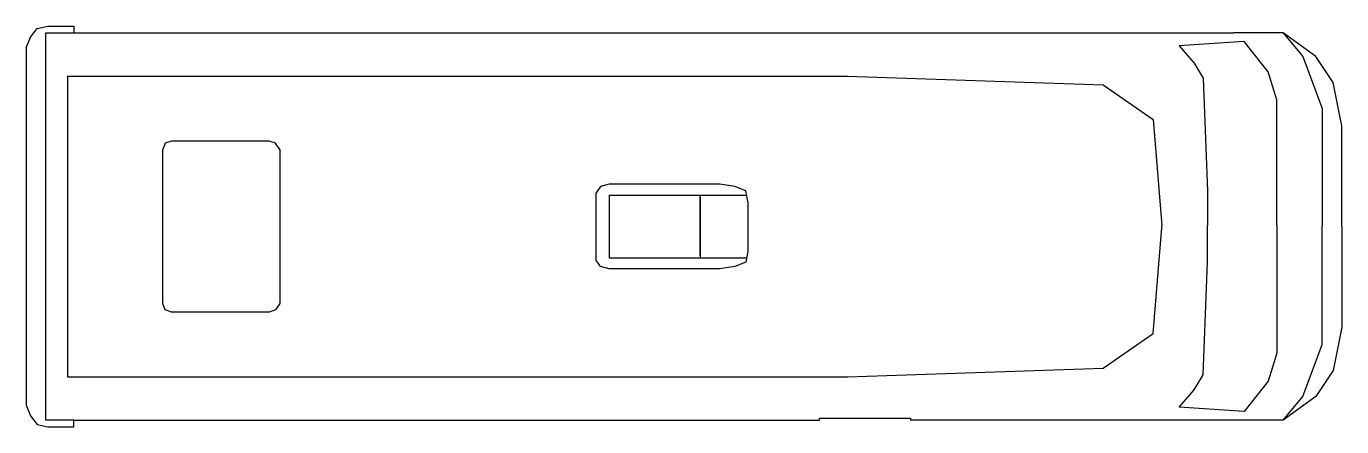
# Model space of a CAD drawing. Header units: millimetres. Extents: x -3212.98 to -3206.26, y 1884.3 to 1886.35.
import ezdxf

# ---------------------------------------------------------------- set-up
doc = ezdxf.new("R2010")
doc.units = ezdxf.units.MM
doc.header["$LTSCALE"] = 10
doc.layers.add('Veículos', color=2, linetype='Continuous')

msp = doc.modelspace()

# ---------------------------------------------------------------- linework, layer by layer
at = {"layer": 'Veículos'}
for p, q in [((-3212.9563, 1886.297), (-3212.9231, 1886.3413)), ((-3212.9231, 1886.3413), (-3212.8677, 1886.3524)), ((-3212.8788, 1886.3192), (-3212.7349, 1886.3192)), ((-3212.8788, 1884.3375), (-3212.8788, 1886.3192)), ((-3212.8677, 1886.3524), (-3212.7349, 1886.3524)), ((-3212.7349, 1886.3524), (-3212.7349, 1886.3192)), ((-3212.7349, 1886.3192), (-3206.812, 1886.3192)), ((-3206.5574, 1886.3192), (-3206.812, 1886.3192)), ((-3206.5574, 1886.3192), (-3206.4577, 1886.1974)), ((-3206.3913, 1886.1974), (-3206.5574, 1886.3192)), ((-3212.9785, 1886.2417), (-3212.9563, 1886.297)), ((-3212.9785, 1886.2417), (-3212.9785, 1884.415)), ((-3206.7566, 1886.2749), (-3207.0888, 1886.2528)), ((-3207.0888, 1886.2528), (-3207.0113, 1886.1642)), ((-3206.6349, 1886.1199), (-3206.7566, 1886.2749)), ((-3206.4577, 1886.1974), (-3206.3581, 1885.9317)), ((-3206.3027, 1886.0645), (-3206.3913, 1886.1974)), ((-3207.0113, 1886.1642), (-3206.967, 1886.0867)), ((-3206.5906, 1885.976), (-3206.6349, 1886.1199)), ((-3212.7681, 1886.0978), (-3212.7681, 1884.5589)), ((-3212.7681, 1886.0978), (-3208.7826, 1886.0978)), ((-3208.7826, 1886.0978), (-3207.4762, 1886.0535)), ((-3207.4762, 1886.0535), (-3207.2216, 1885.8763)), ((-3206.967, 1886.0867), (-3206.9448, 1885.511)), ((-3206.2585, 1885.8431), (-3206.3027, 1886.0645)), ((-3206.5906, 1885.6106), (-3206.5906, 1885.976)), ((-3206.3581, 1885.9317), (-3206.3581, 1885.3339)), ((-3207.2216, 1885.8763), (-3207.1773, 1885.3339)), ((-3206.2585, 1885.3283), (-3206.2585, 1885.8431)), ((-3212.2699, 1885.7546), (-3212.281, 1885.7214)), ((-3212.281, 1884.9353), (-3212.281, 1885.7214)), ((-3212.2367, 1885.7656), (-3212.2699, 1885.7546)), ((-3211.7385, 1885.7656), (-3212.2367, 1885.7656)), ((-3211.7053, 1885.7546), (-3211.7385, 1885.7656)), ((-3211.6832, 1885.7214), (-3211.7053, 1885.7546)), ((-3211.6832, 1885.7214), (-3211.6832, 1884.9353)), ((-3206.5906, 1885.3339), (-3206.5906, 1885.6106)), ((-3210.0447, 1885.5331), (-3210.0668, 1885.4999)), ((-3210.0668, 1885.1567), (-3210.0668, 1885.4999)), ((-3210.0004, 1885.5442), (-3210.0447, 1885.5331)), ((-3209.4358, 1885.5442), (-3210.0004, 1885.5442)), ((-3209.3583, 1885.5331), (-3209.4358, 1885.5442)), ((-3209.3029, 1885.511), (-3209.3583, 1885.5331)), ((-3209.2919, 1885.4557), (-3209.3029, 1885.511)), ((-3206.9448, 1885.511), (-3206.9448, 1885.3339)), ((-3210.0004, 1885.4889), (-3210.0004, 1885.1678)), ((-3210.0004, 1885.4889), (-3209.3029, 1885.4889)), ((-3209.5354, 1885.1789), (-3209.5354, 1885.4889)), ((-3209.5354, 1885.4778), (-3209.5354, 1885.1678)), ((-3209.2919, 1885.4557), (-3209.2919, 1885.201)), ((-3207.2216, 1884.7803), (-3207.1773, 1885.3228)), ((-3207.1773, 1885.3228), (-3207.1773, 1885.3339)), ((-3206.9448, 1885.1457), (-3206.9448, 1885.3339)), ((-3206.5906, 1885.3339), (-3206.5906, 1885.046)), ((-3206.3581, 1884.725), (-3206.3581, 1885.3339)), ((-3206.2585, 1885.3283), (-3206.2585, 1884.8135)), ((-3210.0004, 1885.1678), (-3209.3029, 1885.1678)), ((-3209.2919, 1885.201), (-3209.3029, 1885.1457)), ((-3210.0447, 1885.1235), (-3210.0668, 1885.1567)), ((-3210.0004, 1885.1125), (-3210.0447, 1885.1235)), ((-3209.4358, 1885.1125), (-3210.0004, 1885.1125)), ((-3209.3583, 1885.1235), (-3209.4358, 1885.1125)), ((-3209.3029, 1885.1457), (-3209.3583, 1885.1235)), ((-3206.967, 1884.57), (-3206.9448, 1885.1457)), ((-3206.5906, 1885.046), (-3206.5906, 1884.6807)), ((-3212.2699, 1884.9021), (-3212.281, 1884.9353)), ((-3212.2367, 1884.891), (-3212.2699, 1884.9021)), ((-3211.7053, 1884.9021), (-3211.7385, 1884.891)), ((-3211.6832, 1884.9353), (-3211.7053, 1884.9021)), ((-3211.7385, 1884.891), (-3212.2367, 1884.891)), ((-3207.4762, 1884.6032), (-3207.2216, 1884.7803)), ((-3206.2585, 1884.8135), (-3206.3027, 1884.5921)), ((-3206.4577, 1884.4593), (-3206.3581, 1884.725)), ((-3206.5906, 1884.6807), (-3206.6349, 1884.5368)), ((-3212.7681, 1884.5589), (-3208.7826, 1884.5589)), ((-3208.7826, 1884.5589), (-3207.4762, 1884.6032)), ((-3207.0113, 1884.4925), (-3206.967, 1884.57)), ((-3206.3027, 1884.5921), (-3206.3913, 1884.4593)), ((-3207.0888, 1884.4039), (-3207.0113, 1884.4925)), ((-3206.6349, 1884.5368), (-3206.7566, 1884.3818)), ((-3206.3913, 1884.4593), (-3206.5574, 1884.3375)), ((-3206.5574, 1884.3375), (-3206.4577, 1884.4593)), ((-3212.9785, 1884.415), (-3212.9563, 1884.3596)), ((-3212.9563, 1884.3596), (-3212.9231, 1884.3154)), ((-3206.7566, 1884.3818), (-3207.0888, 1884.4039)), ((-3212.9231, 1884.3154), (-3212.8677, 1884.3043)), ((-3212.7349, 1884.3375), (-3212.8788, 1884.3375)), ((-3212.8677, 1884.3043), (-3212.7349, 1884.3043)), ((-3212.7349, 1884.3043), (-3212.7349, 1884.3375)), ((-3212.7349, 1884.3375), (-3208.9265, 1884.3375)), ((-3208.9265, 1884.3375), (-3208.9265, 1884.3486)), ((-3208.9265, 1884.3486), (-3208.4616, 1884.3486)), ((-3208.4616, 1884.3486), (-3208.4616, 1884.3375)), ((-3206.812, 1884.3375), (-3208.4616, 1884.3375)), ((-3206.5574, 1884.3375), (-3206.812, 1884.3375))]:
    msp.add_line(p, q, dxfattribs=at)

doc.saveas('drawing.dxf')
